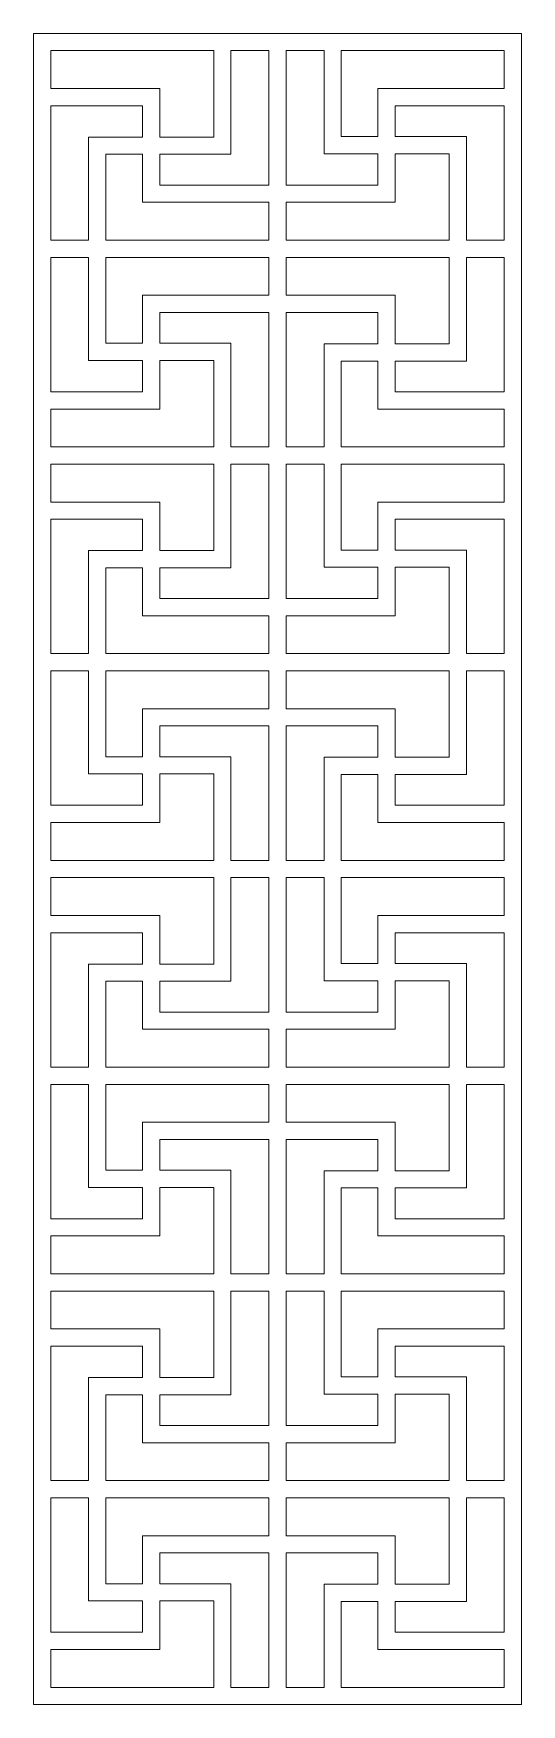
# Model space of a CAD drawing. Header units: centimetres. Extents: x 12.3 to 17.6, y -9 to 9.
import ezdxf

# ---------------------------------------------------------------- set-up
doc = ezdxf.new("R2010")
doc.units = ezdxf.units.CM
doc.header["$MEASUREMENT"] = 0
doc.layers.add('layer 1', color=7, linetype='Continuous')

msp = doc.modelspace()

# ---------------------------------------------------------------- linework, layer by layer
at = {"layer": 'layer 1', "color": 250, "lineweight": 9}
for points, knots in [([(12.32699, -9.00021), (12.32699, -2.99988), (12.32699, 3.00044), (12.32699, 9.00077), (12.32699, 9.00077), (14.07747, 9.00077), (15.82795, 9.00077), (17.57843, 9.00077), (17.57843, 9.00077), (17.57843, 3.00044), (17.57843, -2.99988), (17.57843, -9.00021), (17.57843, -9.00021), (15.82795, -9.00021), (14.07747, -9.00021), (12.32699, -9.00021)], [0, 0, 0, 0, 0.2, 0.2, 0.2, 0.2, 0.4, 0.4, 0.4, 0.4, 0.6, 0.6, 0.6, 0.6, 1, 1, 1, 1]), ([(14.26651, 8.81531), (14.26651, 8.81531), (14.26651, 7.88433), (14.26651, 7.88433), (14.26651, 7.88433), (14.26651, 7.88433), (13.68622, 7.88433), (13.68622, 7.88433), (13.68622, 7.88433), (13.68622, 7.88433), (13.68622, 8.4073), (13.68622, 8.4073), (13.68622, 8.4073), (13.68622, 8.4073), (13.68622, 8.4073), (13.68622, 8.4073), (13.68622, 8.4073), (13.30729, 8.4073), (12.89357, 8.4073), (12.51245, 8.4073), (12.51245, 8.4073), (12.51245, 8.4073), (12.51245, 8.81531), (12.51245, 8.81531), (12.51245, 8.81531), (12.51245, 8.81531), (14.26651, 8.81531), (14.26651, 8.81531)], [0, 0, 0, 0, 0.125, 0.125, 0.125, 0.125, 0.25, 0.25, 0.25, 0.25, 0.375, 0.375, 0.375, 0.375, 0.5, 0.5, 0.5, 0.5, 0.625, 0.625, 0.625, 0.625, 0.75, 0.75, 0.75, 0.75, 1, 1, 1, 1]), ([(14.85998, 7.3673), (14.85998, 7.3673), (14.85998, 8.81531), (14.85998, 8.81531), (14.85998, 8.81531), (14.85998, 8.81531), (14.45197, 8.81531), (14.45197, 8.81531), (14.45197, 8.81531), (14.45197, 8.45319), (14.45197, 8.05869), (14.45197, 7.69887), (14.45197, 7.69887), (14.45197, 7.69887), (13.68622, 7.69887), (13.68622, 7.69887), (13.68622, 7.69887), (13.68622, 7.69887), (13.68622, 7.3673), (13.68622, 7.3673), (13.68622, 7.3673), (13.68622, 7.3673), (14.85998, 7.3673), (14.85998, 7.3673)], [0, 0, 0, 0, 0.14285714, 0.14285714, 0.14285714, 0.14285714, 0.28571429, 0.28571429, 0.28571429, 0.28571429, 0.42857143, 0.42857143, 0.42857143, 0.42857143, 0.57142857, 0.57142857, 0.57142857, 0.57142857, 0.71428571, 0.71428571, 0.71428571, 0.71428571, 1, 1, 1, 1]), ([(15.04544, 7.3673), (15.04544, 7.3673), (15.04544, 8.81531), (15.04544, 8.81531), (15.04544, 8.81531), (15.04544, 8.81531), (15.45345, 8.81531), (15.45345, 8.81531), (15.45345, 8.81531), (15.45345, 8.45516), (15.45345, 8.06265), (15.45345, 7.70481), (15.45345, 7.70481), (15.45345, 7.70481), (16.03375, 7.70481), (16.03375, 7.70481), (16.03375, 7.70481), (16.03375, 7.70481), (16.03375, 7.3673), (16.03375, 7.3673), (16.03375, 7.3673), (16.03375, 7.3673), (15.04544, 7.3673), (15.04544, 7.3673)], [0, 0, 0, 0, 0.14285714, 0.14285714, 0.14285714, 0.14285714, 0.28571429, 0.28571429, 0.28571429, 0.28571429, 0.42857143, 0.42857143, 0.42857143, 0.42857143, 0.57142857, 0.57142857, 0.57142857, 0.57142857, 0.71428571, 0.71428571, 0.71428571, 0.71428571, 1, 1, 1, 1]), ([(15.63891, 8.81531), (15.63891, 8.81531), (15.63891, 7.89027), (15.63891, 7.89027), (15.63891, 7.89027), (15.63891, 7.89027), (16.03375, 7.89027), (16.03375, 7.89027), (16.03375, 7.89027), (16.03375, 7.89027), (16.03375, 8.4059), (16.03375, 8.4059), (16.03375, 8.4059), (16.03375, 8.4059), (16.03375, 8.4073), (16.03375, 8.4073), (16.03375, 8.4073), (16.03375, 8.4073), (17.39297, 8.4073), (17.39297, 8.4073), (17.39297, 8.4073), (17.39297, 8.4073), (17.39297, 8.81531), (17.39297, 8.81531), (17.39297, 8.81531), (17.39297, 8.81531), (15.63891, 8.81531), (15.63891, 8.81531)], [0, 0, 0, 0, 0.125, 0.125, 0.125, 0.125, 0.25, 0.25, 0.25, 0.25, 0.375, 0.375, 0.375, 0.375, 0.5, 0.5, 0.5, 0.5, 0.625, 0.625, 0.625, 0.625, 0.75, 0.75, 0.75, 0.75, 1, 1, 1, 1]), ([(12.51245, 6.77383), (12.64845, 6.77383), (12.78446, 6.77383), (12.92046, 6.77383), (12.92046, 6.77383), (12.92046, 7.13398), (12.92046, 7.52649), (12.92046, 7.88433), (12.92046, 7.88433), (12.92046, 7.88433), (13.50076, 7.88433), (13.50076, 7.88433), (13.50076, 7.88433), (13.50076, 7.88433), (13.50076, 8.22184), (13.50076, 8.22184), (13.50076, 8.22184), (13.50076, 8.22184), (12.51245, 8.22184), (12.51245, 8.22184), (12.51245, 8.22184), (12.51245, 8.22184), (12.51245, 6.77383), (12.51245, 6.77383)], [0, 0, 0, 0, 0.14285714, 0.14285714, 0.14285714, 0.14285714, 0.28571429, 0.28571429, 0.28571429, 0.28571429, 0.42857143, 0.42857143, 0.42857143, 0.42857143, 0.57142857, 0.57142857, 0.57142857, 0.57142857, 0.71428571, 0.71428571, 0.71428571, 0.71428571, 1, 1, 1, 1]), ([(16.98496, 6.77383), (17.12097, 6.77383), (17.25697, 6.77383), (17.39297, 6.77383), (17.39297, 6.77383), (17.39297, 6.77383), (17.39297, 8.22184), (17.39297, 8.22184), (17.39297, 8.22184), (17.39297, 8.22184), (16.21921, 8.22184), (16.21921, 8.22184), (16.21921, 8.22184), (16.21921, 8.22184), (16.21921, 7.89027), (16.21921, 7.89027), (16.21921, 7.89027), (16.21921, 7.89027), (16.98496, 7.89027), (16.98496, 7.89027), (16.98496, 7.89027), (16.98496, 7.53044), (16.98496, 7.13595), (16.98496, 6.77383)], [0, 0, 0, 0, 0.14285714, 0.14285714, 0.14285714, 0.14285714, 0.28571429, 0.28571429, 0.28571429, 0.28571429, 0.42857143, 0.42857143, 0.42857143, 0.42857143, 0.57142857, 0.57142857, 0.57142857, 0.57142857, 0.71428571, 0.71428571, 0.71428571, 0.71428571, 1, 1, 1, 1]), ([(13.10592, 6.77383), (13.69061, 6.77383), (14.2753, 6.77383), (14.85998, 6.77383), (14.85998, 6.77383), (14.85998, 6.77383), (14.85998, 7.18184), (14.85998, 7.18184), (14.85998, 7.18184), (14.85998, 7.18184), (13.50076, 7.18184), (13.50076, 7.18184), (13.50076, 7.18184), (13.50076, 7.18184), (13.50076, 7.18324), (13.50076, 7.18324), (13.50076, 7.18324), (13.50076, 7.18324), (13.50076, 7.69887), (13.50076, 7.69887), (13.50076, 7.69887), (13.50076, 7.69887), (13.10592, 7.69887), (13.10592, 7.69887), (13.10592, 7.69887), (13.10592, 7.69887), (13.10592, 6.77383), (13.10592, 6.77383)], [0, 0, 0, 0, 0.125, 0.125, 0.125, 0.125, 0.25, 0.25, 0.25, 0.25, 0.375, 0.375, 0.375, 0.375, 0.5, 0.5, 0.5, 0.5, 0.625, 0.625, 0.625, 0.625, 0.75, 0.75, 0.75, 0.75, 1, 1, 1, 1]), ([(15.04544, 6.77383), (15.63013, 6.77383), (16.21481, 6.77383), (16.7995, 6.77383), (16.7995, 6.77383), (16.7995, 6.77383), (16.7995, 7.70481), (16.7995, 7.70481), (16.7995, 7.70481), (16.7995, 7.70481), (16.21921, 7.70481), (16.21921, 7.70481), (16.21921, 7.70481), (16.21921, 7.70481), (16.21921, 7.18184), (16.21921, 7.18184), (16.21921, 7.18184), (16.21921, 7.18184), (16.21921, 7.18184), (16.21921, 7.18184), (16.21921, 7.18184), (15.84028, 7.18184), (15.42656, 7.18184), (15.04544, 7.18184), (15.04544, 7.18184), (15.04544, 7.18184), (15.04544, 6.77383), (15.04544, 6.77383)], [0, 0, 0, 0, 0.125, 0.125, 0.125, 0.125, 0.25, 0.25, 0.25, 0.25, 0.375, 0.375, 0.375, 0.375, 0.5, 0.5, 0.5, 0.5, 0.625, 0.625, 0.625, 0.625, 0.75, 0.75, 0.75, 0.75, 1, 1, 1, 1]), ([(12.51245, 6.58837), (12.64845, 6.58837), (12.78446, 6.58837), (12.92046, 6.58837), (12.92046, 6.58837), (12.92046, 6.22822), (12.92046, 5.83571), (12.92046, 5.47787), (12.92046, 5.47787), (12.92046, 5.47787), (13.50076, 5.47787), (13.50076, 5.47787), (13.50076, 5.47787), (13.50076, 5.47787), (13.50076, 5.14036), (13.50076, 5.14036), (13.50076, 5.14036), (13.50076, 5.14036), (12.51245, 5.14036), (12.51245, 5.14036), (12.51245, 5.14036), (12.51245, 5.14036), (12.51245, 6.58837), (12.51245, 6.58837)], [0, 0, 0, 0, 0.14285714, 0.14285714, 0.14285714, 0.14285714, 0.28571429, 0.28571429, 0.28571429, 0.28571429, 0.42857143, 0.42857143, 0.42857143, 0.42857143, 0.57142857, 0.57142857, 0.57142857, 0.57142857, 0.71428571, 0.71428571, 0.71428571, 0.71428571, 1, 1, 1, 1]), ([(13.10592, 6.58837), (13.69061, 6.58837), (14.2753, 6.58837), (14.85998, 6.58837), (14.85998, 6.58837), (14.85998, 6.58837), (14.85998, 6.18036), (14.85998, 6.18036), (14.85998, 6.18036), (14.85998, 6.18036), (13.50076, 6.18036), (13.50076, 6.18036), (13.50076, 6.18036), (13.50076, 6.18036), (13.50076, 6.17896), (13.50076, 6.17896), (13.50076, 6.17896), (13.50076, 6.17896), (13.50076, 5.66333), (13.50076, 5.66333), (13.50076, 5.66333), (13.50076, 5.66333), (13.10592, 5.66333), (13.10592, 5.66333), (13.10592, 5.66333), (13.10592, 5.66333), (13.10592, 6.58837), (13.10592, 6.58837)], [0, 0, 0, 0, 0.125, 0.125, 0.125, 0.125, 0.25, 0.25, 0.25, 0.25, 0.375, 0.375, 0.375, 0.375, 0.5, 0.5, 0.5, 0.5, 0.625, 0.625, 0.625, 0.625, 0.75, 0.75, 0.75, 0.75, 1, 1, 1, 1]), ([(15.04544, 6.58837), (15.63013, 6.58837), (16.21481, 6.58837), (16.7995, 6.58837), (16.7995, 6.58837), (16.7995, 6.58837), (16.7995, 5.65739), (16.7995, 5.65739), (16.7995, 5.65739), (16.7995, 5.65739), (16.21921, 5.65739), (16.21921, 5.65739), (16.21921, 5.65739), (16.21921, 5.65739), (16.21921, 6.18036), (16.21921, 6.18036), (16.21921, 6.18036), (16.21921, 6.18036), (16.21921, 6.18036), (16.21921, 6.18036), (16.21921, 6.18036), (15.84028, 6.18036), (15.42656, 6.18036), (15.04544, 6.18036), (15.04544, 6.18036), (15.04544, 6.18036), (15.04544, 6.58837), (15.04544, 6.58837)], [0, 0, 0, 0, 0.125, 0.125, 0.125, 0.125, 0.25, 0.25, 0.25, 0.25, 0.375, 0.375, 0.375, 0.375, 0.5, 0.5, 0.5, 0.5, 0.625, 0.625, 0.625, 0.625, 0.75, 0.75, 0.75, 0.75, 1, 1, 1, 1]), ([(16.98496, 6.58837), (17.12097, 6.58837), (17.25697, 6.58837), (17.39297, 6.58837), (17.39297, 6.58837), (17.39297, 6.58837), (17.39297, 5.14036), (17.39297, 5.14036), (17.39297, 5.14036), (17.39297, 5.14036), (16.21921, 5.14036), (16.21921, 5.14036), (16.21921, 5.14036), (16.21921, 5.14036), (16.21921, 5.47193), (16.21921, 5.47193), (16.21921, 5.47193), (16.21921, 5.47193), (16.98496, 5.47193), (16.98496, 5.47193), (16.98496, 5.47193), (16.98496, 5.83175), (16.98496, 6.22625), (16.98496, 6.58837)], [0, 0, 0, 0, 0.14285714, 0.14285714, 0.14285714, 0.14285714, 0.28571429, 0.28571429, 0.28571429, 0.28571429, 0.42857143, 0.42857143, 0.42857143, 0.42857143, 0.57142857, 0.57142857, 0.57142857, 0.57142857, 0.71428571, 0.71428571, 0.71428571, 0.71428571, 1, 1, 1, 1]), ([(14.45197, 4.54689), (14.58797, 4.54689), (14.72398, 4.54689), (14.85998, 4.54689), (14.85998, 4.54689), (14.85998, 4.54689), (14.85998, 5.9949), (14.85998, 5.9949), (14.85998, 5.9949), (14.85998, 5.9949), (13.68622, 5.9949), (13.68622, 5.9949), (13.68622, 5.9949), (13.68622, 5.9949), (13.68622, 5.66333), (13.68622, 5.66333), (13.68622, 5.66333), (13.68622, 5.66333), (14.45197, 5.66333), (14.45197, 5.66333), (14.45197, 5.66333), (14.45197, 5.3035), (14.45197, 4.90901), (14.45197, 4.54689)], [0, 0, 0, 0, 0.14285714, 0.14285714, 0.14285714, 0.14285714, 0.28571429, 0.28571429, 0.28571429, 0.28571429, 0.42857143, 0.42857143, 0.42857143, 0.42857143, 0.57142857, 0.57142857, 0.57142857, 0.57142857, 0.71428571, 0.71428571, 0.71428571, 0.71428571, 1, 1, 1, 1]), ([(15.04544, 4.54689), (15.18145, 4.54689), (15.31745, 4.54689), (15.45345, 4.54689), (15.45345, 4.54689), (15.45345, 4.90704), (15.45345, 5.29955), (15.45345, 5.65739), (15.45345, 5.65739), (15.45345, 5.65739), (16.03375, 5.65739), (16.03375, 5.65739), (16.03375, 5.65739), (16.03375, 5.65739), (16.03375, 5.9949), (16.03375, 5.9949), (16.03375, 5.9949), (16.03375, 5.9949), (15.04544, 5.9949), (15.04544, 5.9949), (15.04544, 5.9949), (15.04544, 5.9949), (15.04544, 4.54689), (15.04544, 4.54689)], [0, 0, 0, 0, 0.14285714, 0.14285714, 0.14285714, 0.14285714, 0.28571429, 0.28571429, 0.28571429, 0.28571429, 0.42857143, 0.42857143, 0.42857143, 0.42857143, 0.57142857, 0.57142857, 0.57142857, 0.57142857, 0.71428571, 0.71428571, 0.71428571, 0.71428571, 1, 1, 1, 1]), ([(12.51245, 4.54689), (13.09714, 4.54689), (13.68182, 4.54689), (14.26651, 4.54689), (14.26651, 4.54689), (14.26651, 4.54689), (14.26651, 5.47787), (14.26651, 5.47787), (14.26651, 5.47787), (14.26651, 5.47787), (13.68622, 5.47787), (13.68622, 5.47787), (13.68622, 5.47787), (13.68622, 5.47787), (13.68622, 4.9549), (13.68622, 4.9549), (13.68622, 4.9549), (13.68622, 4.9549), (13.68622, 4.9549), (13.68622, 4.9549), (13.68622, 4.9549), (13.30729, 4.9549), (12.89357, 4.9549), (12.51245, 4.9549), (12.51245, 4.9549), (12.51245, 4.9549), (12.51245, 4.54689), (12.51245, 4.54689)], [0, 0, 0, 0, 0.125, 0.125, 0.125, 0.125, 0.25, 0.25, 0.25, 0.25, 0.375, 0.375, 0.375, 0.375, 0.5, 0.5, 0.5, 0.5, 0.625, 0.625, 0.625, 0.625, 0.75, 0.75, 0.75, 0.75, 1, 1, 1, 1]), ([(15.63891, 4.54689), (16.2236, 4.54689), (16.80829, 4.54689), (17.39297, 4.54689), (17.39297, 4.54689), (17.39297, 4.54689), (17.39297, 4.9549), (17.39297, 4.9549), (17.39297, 4.9549), (17.39297, 4.9549), (16.03375, 4.9549), (16.03375, 4.9549), (16.03375, 4.9549), (16.03375, 4.9549), (16.03375, 4.9563), (16.03375, 4.9563), (16.03375, 4.9563), (16.03375, 4.9563), (16.03375, 5.47193), (16.03375, 5.47193), (16.03375, 5.47193), (16.03375, 5.47193), (15.63891, 5.47193), (15.63891, 5.47193), (15.63891, 5.47193), (15.63891, 5.47193), (15.63891, 4.54689), (15.63891, 4.54689)], [0, 0, 0, 0, 0.125, 0.125, 0.125, 0.125, 0.25, 0.25, 0.25, 0.25, 0.375, 0.375, 0.375, 0.375, 0.5, 0.5, 0.5, 0.5, 0.625, 0.625, 0.625, 0.625, 0.75, 0.75, 0.75, 0.75, 1, 1, 1, 1]), ([(14.26651, 4.36143), (13.68182, 4.36143), (13.09714, 4.36143), (12.51245, 4.36143), (12.51245, 4.36143), (12.51245, 4.36143), (12.51245, 3.95342), (12.51245, 3.95342), (12.51245, 3.95342), (12.89357, 3.95342), (13.30729, 3.95342), (13.68622, 3.95342), (13.68622, 3.95342), (13.68622, 3.95342), (13.68622, 3.95342), (13.68622, 3.95342), (13.68622, 3.95342), (13.68622, 3.95342), (13.68622, 3.43045), (13.68622, 3.43045), (13.68622, 3.43045), (13.68622, 3.43045), (14.26651, 3.43045), (14.26651, 3.43045), (14.26651, 3.43045), (14.26651, 3.43045), (14.26651, 4.36143), (14.26651, 4.36143)], [0, 0, 0, 0, 0.125, 0.125, 0.125, 0.125, 0.25, 0.25, 0.25, 0.25, 0.375, 0.375, 0.375, 0.375, 0.5, 0.5, 0.5, 0.5, 0.625, 0.625, 0.625, 0.625, 0.75, 0.75, 0.75, 0.75, 1, 1, 1, 1]), ([(14.85998, 4.36143), (14.72398, 4.36143), (14.58797, 4.36143), (14.45197, 4.36143), (14.45197, 4.36143), (14.45197, 3.99931), (14.45197, 3.60482), (14.45197, 3.24499), (14.45197, 3.24499), (14.45197, 3.24499), (13.68622, 3.24499), (13.68622, 3.24499), (13.68622, 3.24499), (13.68622, 3.24499), (13.68622, 2.91342), (13.68622, 2.91342), (13.68622, 2.91342), (13.68622, 2.91342), (14.85998, 2.91342), (14.85998, 2.91342), (14.85998, 2.91342), (14.85998, 2.91342), (14.85998, 4.36143), (14.85998, 4.36143)], [0, 0, 0, 0, 0.14285714, 0.14285714, 0.14285714, 0.14285714, 0.28571429, 0.28571429, 0.28571429, 0.28571429, 0.42857143, 0.42857143, 0.42857143, 0.42857143, 0.57142857, 0.57142857, 0.57142857, 0.57142857, 0.71428571, 0.71428571, 0.71428571, 0.71428571, 1, 1, 1, 1]), ([(15.45345, 4.36143), (15.31745, 4.36143), (15.18145, 4.36143), (15.04544, 4.36143), (15.04544, 4.36143), (15.04544, 4.36143), (15.04544, 2.91342), (15.04544, 2.91342), (15.04544, 2.91342), (15.04544, 2.91342), (16.03375, 2.91342), (16.03375, 2.91342), (16.03375, 2.91342), (16.03375, 2.91342), (16.03375, 3.25093), (16.03375, 3.25093), (16.03375, 3.25093), (16.03375, 3.25093), (15.45345, 3.25093), (15.45345, 3.25093), (15.45345, 3.25093), (15.45345, 3.60877), (15.45345, 4.00128), (15.45345, 4.36143)], [0, 0, 0, 0, 0.14285714, 0.14285714, 0.14285714, 0.14285714, 0.28571429, 0.28571429, 0.28571429, 0.28571429, 0.42857143, 0.42857143, 0.42857143, 0.42857143, 0.57142857, 0.57142857, 0.57142857, 0.57142857, 0.71428571, 0.71428571, 0.71428571, 0.71428571, 1, 1, 1, 1]), ([(17.39297, 4.36143), (16.80829, 4.36143), (16.2236, 4.36143), (15.63891, 4.36143), (15.63891, 4.36143), (15.63891, 4.36143), (15.63891, 3.43639), (15.63891, 3.43639), (15.63891, 3.43639), (15.63891, 3.43639), (16.03375, 3.43639), (16.03375, 3.43639), (16.03375, 3.43639), (16.03375, 3.43639), (16.03375, 3.95202), (16.03375, 3.95202), (16.03375, 3.95202), (16.03375, 3.95202), (16.03375, 3.95342), (16.03375, 3.95342), (16.03375, 3.95342), (16.03375, 3.95342), (17.39297, 3.95342), (17.39297, 3.95342), (17.39297, 3.95342), (17.39297, 3.95342), (17.39297, 4.36143), (17.39297, 4.36143)], [0, 0, 0, 0, 0.125, 0.125, 0.125, 0.125, 0.25, 0.25, 0.25, 0.25, 0.375, 0.375, 0.375, 0.375, 0.5, 0.5, 0.5, 0.5, 0.625, 0.625, 0.625, 0.625, 0.75, 0.75, 0.75, 0.75, 1, 1, 1, 1]), ([(12.51245, 2.31995), (12.64845, 2.31995), (12.78446, 2.31995), (12.92046, 2.31995), (12.92046, 2.31995), (12.92046, 2.6801), (12.92046, 3.07261), (12.92046, 3.43045), (12.92046, 3.43045), (12.92046, 3.43045), (13.50076, 3.43045), (13.50076, 3.43045), (13.50076, 3.43045), (13.50076, 3.43045), (13.50076, 3.76796), (13.50076, 3.76796), (13.50076, 3.76796), (13.50076, 3.76796), (12.51245, 3.76796), (12.51245, 3.76796), (12.51245, 3.76796), (12.51245, 3.76796), (12.51245, 2.31995), (12.51245, 2.31995)], [0, 0, 0, 0, 0.14285714, 0.14285714, 0.14285714, 0.14285714, 0.28571429, 0.28571429, 0.28571429, 0.28571429, 0.42857143, 0.42857143, 0.42857143, 0.42857143, 0.57142857, 0.57142857, 0.57142857, 0.57142857, 0.71428571, 0.71428571, 0.71428571, 0.71428571, 1, 1, 1, 1]), ([(16.98496, 2.31995), (17.12097, 2.31995), (17.25697, 2.31995), (17.39297, 2.31995), (17.39297, 2.31995), (17.39297, 2.31995), (17.39297, 3.76796), (17.39297, 3.76796), (17.39297, 3.76796), (17.39297, 3.76796), (16.21921, 3.76796), (16.21921, 3.76796), (16.21921, 3.76796), (16.21921, 3.76796), (16.21921, 3.43639), (16.21921, 3.43639), (16.21921, 3.43639), (16.21921, 3.43639), (16.98496, 3.43639), (16.98496, 3.43639), (16.98496, 3.43639), (16.98496, 3.07656), (16.98496, 2.68207), (16.98496, 2.31995)], [0, 0, 0, 0, 0.14285714, 0.14285714, 0.14285714, 0.14285714, 0.28571429, 0.28571429, 0.28571429, 0.28571429, 0.42857143, 0.42857143, 0.42857143, 0.42857143, 0.57142857, 0.57142857, 0.57142857, 0.57142857, 0.71428571, 0.71428571, 0.71428571, 0.71428571, 1, 1, 1, 1]), ([(13.10592, 2.31995), (13.69061, 2.31995), (14.2753, 2.31995), (14.85998, 2.31995), (14.85998, 2.31995), (14.85998, 2.31995), (14.85998, 2.72796), (14.85998, 2.72796), (14.85998, 2.72796), (14.85998, 2.72796), (13.50076, 2.72796), (13.50076, 2.72796), (13.50076, 2.72796), (13.50076, 2.72796), (13.50076, 2.72936), (13.50076, 2.72936), (13.50076, 2.72936), (13.50076, 2.72936), (13.50076, 3.24499), (13.50076, 3.24499), (13.50076, 3.24499), (13.50076, 3.24499), (13.10592, 3.24499), (13.10592, 3.24499), (13.10592, 3.24499), (13.10592, 3.24499), (13.10592, 2.31995), (13.10592, 2.31995)], [0, 0, 0, 0, 0.125, 0.125, 0.125, 0.125, 0.25, 0.25, 0.25, 0.25, 0.375, 0.375, 0.375, 0.375, 0.5, 0.5, 0.5, 0.5, 0.625, 0.625, 0.625, 0.625, 0.75, 0.75, 0.75, 0.75, 1, 1, 1, 1]), ([(15.04544, 2.31995), (15.63013, 2.31995), (16.21481, 2.31995), (16.7995, 2.31995), (16.7995, 2.31995), (16.7995, 2.31995), (16.7995, 3.25093), (16.7995, 3.25093), (16.7995, 3.25093), (16.7995, 3.25093), (16.21921, 3.25093), (16.21921, 3.25093), (16.21921, 3.25093), (16.21921, 3.25093), (16.21921, 2.72796), (16.21921, 2.72796), (16.21921, 2.72796), (16.21921, 2.72796), (16.21921, 2.72796), (16.21921, 2.72796), (16.21921, 2.72796), (15.84028, 2.72796), (15.42656, 2.72796), (15.04544, 2.72796), (15.04544, 2.72796), (15.04544, 2.72796), (15.04544, 2.31995), (15.04544, 2.31995)], [0, 0, 0, 0, 0.125, 0.125, 0.125, 0.125, 0.25, 0.25, 0.25, 0.25, 0.375, 0.375, 0.375, 0.375, 0.5, 0.5, 0.5, 0.5, 0.625, 0.625, 0.625, 0.625, 0.75, 0.75, 0.75, 0.75, 1, 1, 1, 1]), ([(12.51245, 2.13449), (12.64845, 2.13449), (12.78446, 2.13449), (12.92046, 2.13449), (12.92046, 2.13449), (12.92046, 1.77434), (12.92046, 1.38183), (12.92046, 1.02399), (12.92046, 1.02399), (12.92046, 1.02399), (13.50076, 1.02399), (13.50076, 1.02399), (13.50076, 1.02399), (13.50076, 1.02399), (13.50076, 0.68648), (13.50076, 0.68648), (13.50076, 0.68648), (13.50076, 0.68648), (12.51245, 0.68648), (12.51245, 0.68648), (12.51245, 0.68648), (12.51245, 0.68648), (12.51245, 2.13449), (12.51245, 2.13449)], [0, 0, 0, 0, 0.14285714, 0.14285714, 0.14285714, 0.14285714, 0.28571429, 0.28571429, 0.28571429, 0.28571429, 0.42857143, 0.42857143, 0.42857143, 0.42857143, 0.57142857, 0.57142857, 0.57142857, 0.57142857, 0.71428571, 0.71428571, 0.71428571, 0.71428571, 1, 1, 1, 1]), ([(13.10592, 2.13449), (13.69061, 2.13449), (14.2753, 2.13449), (14.85998, 2.13449), (14.85998, 2.13449), (14.85998, 2.13449), (14.85998, 1.72648), (14.85998, 1.72648), (14.85998, 1.72648), (14.85998, 1.72648), (13.50076, 1.72648), (13.50076, 1.72648), (13.50076, 1.72648), (13.50076, 1.72648), (13.50076, 1.72508), (13.50076, 1.72508), (13.50076, 1.72508), (13.50076, 1.72508), (13.50076, 1.20945), (13.50076, 1.20945), (13.50076, 1.20945), (13.50076, 1.20945), (13.10592, 1.20945), (13.10592, 1.20945), (13.10592, 1.20945), (13.10592, 1.20945), (13.10592, 2.13449), (13.10592, 2.13449)], [0, 0, 0, 0, 0.125, 0.125, 0.125, 0.125, 0.25, 0.25, 0.25, 0.25, 0.375, 0.375, 0.375, 0.375, 0.5, 0.5, 0.5, 0.5, 0.625, 0.625, 0.625, 0.625, 0.75, 0.75, 0.75, 0.75, 1, 1, 1, 1]), ([(15.04544, 2.13449), (15.63013, 2.13449), (16.21481, 2.13449), (16.7995, 2.13449), (16.7995, 2.13449), (16.7995, 2.13449), (16.7995, 1.20351), (16.7995, 1.20351), (16.7995, 1.20351), (16.7995, 1.20351), (16.21921, 1.20351), (16.21921, 1.20351), (16.21921, 1.20351), (16.21921, 1.20351), (16.21921, 1.72648), (16.21921, 1.72648), (16.21921, 1.72648), (16.21921, 1.72648), (16.21921, 1.72648), (16.21921, 1.72648), (16.21921, 1.72648), (15.84028, 1.72648), (15.42656, 1.72648), (15.04544, 1.72648), (15.04544, 1.72648), (15.04544, 1.72648), (15.04544, 2.13449), (15.04544, 2.13449)], [0, 0, 0, 0, 0.125, 0.125, 0.125, 0.125, 0.25, 0.25, 0.25, 0.25, 0.375, 0.375, 0.375, 0.375, 0.5, 0.5, 0.5, 0.5, 0.625, 0.625, 0.625, 0.625, 0.75, 0.75, 0.75, 0.75, 1, 1, 1, 1]), ([(16.98496, 2.13449), (17.12097, 2.13449), (17.25697, 2.13449), (17.39297, 2.13449), (17.39297, 2.13449), (17.39297, 2.13449), (17.39297, 0.68648), (17.39297, 0.68648), (17.39297, 0.68648), (17.39297, 0.68648), (16.21921, 0.68648), (16.21921, 0.68648), (16.21921, 0.68648), (16.21921, 0.68648), (16.21921, 1.01805), (16.21921, 1.01805), (16.21921, 1.01805), (16.21921, 1.01805), (16.98496, 1.01805), (16.98496, 1.01805), (16.98496, 1.01805), (16.98496, 1.37788), (16.98496, 1.77237), (16.98496, 2.13449)], [0, 0, 0, 0, 0.14285714, 0.14285714, 0.14285714, 0.14285714, 0.28571429, 0.28571429, 0.28571429, 0.28571429, 0.42857143, 0.42857143, 0.42857143, 0.42857143, 0.57142857, 0.57142857, 0.57142857, 0.57142857, 0.71428571, 0.71428571, 0.71428571, 0.71428571, 1, 1, 1, 1]), ([(14.45197, 0.09301), (14.58797, 0.09301), (14.72398, 0.09301), (14.85998, 0.09301), (14.85998, 0.09301), (14.85998, 0.09301), (14.85998, 1.54102), (14.85998, 1.54102), (14.85998, 1.54102), (14.85998, 1.54102), (13.68622, 1.54102), (13.68622, 1.54102), (13.68622, 1.54102), (13.68622, 1.54102), (13.68622, 1.20945), (13.68622, 1.20945), (13.68622, 1.20945), (13.68622, 1.20945), (14.45197, 1.20945), (14.45197, 1.20945), (14.45197, 1.20945), (14.45197, 0.84962), (14.45197, 0.45513), (14.45197, 0.09301)], [0, 0, 0, 0, 0.14285714, 0.14285714, 0.14285714, 0.14285714, 0.28571429, 0.28571429, 0.28571429, 0.28571429, 0.42857143, 0.42857143, 0.42857143, 0.42857143, 0.57142857, 0.57142857, 0.57142857, 0.57142857, 0.71428571, 0.71428571, 0.71428571, 0.71428571, 1, 1, 1, 1]), ([(15.04544, 0.09301), (15.18145, 0.09301), (15.31745, 0.09301), (15.45345, 0.09301), (15.45345, 0.09301), (15.45345, 0.45316), (15.45345, 0.84567), (15.45345, 1.20351), (15.45345, 1.20351), (15.45345, 1.20351), (16.03375, 1.20351), (16.03375, 1.20351), (16.03375, 1.20351), (16.03375, 1.20351), (16.03375, 1.54102), (16.03375, 1.54102), (16.03375, 1.54102), (16.03375, 1.54102), (15.04544, 1.54102), (15.04544, 1.54102), (15.04544, 1.54102), (15.04544, 1.54102), (15.04544, 0.09301), (15.04544, 0.09301)], [0, 0, 0, 0, 0.14285714, 0.14285714, 0.14285714, 0.14285714, 0.28571429, 0.28571429, 0.28571429, 0.28571429, 0.42857143, 0.42857143, 0.42857143, 0.42857143, 0.57142857, 0.57142857, 0.57142857, 0.57142857, 0.71428571, 0.71428571, 0.71428571, 0.71428571, 1, 1, 1, 1]), ([(12.51245, 0.09301), (13.09714, 0.09301), (13.68182, 0.09301), (14.26651, 0.09301), (14.26651, 0.09301), (14.26651, 0.09301), (14.26651, 1.02399), (14.26651, 1.02399), (14.26651, 1.02399), (14.26651, 1.02399), (13.68622, 1.02399), (13.68622, 1.02399), (13.68622, 1.02399), (13.68622, 1.02399), (13.68622, 0.50102), (13.68622, 0.50102), (13.68622, 0.50102), (13.68622, 0.50102), (13.68622, 0.50102), (13.68622, 0.50102), (13.68622, 0.50102), (13.30729, 0.50102), (12.89357, 0.50102), (12.51245, 0.50102), (12.51245, 0.50102), (12.51245, 0.50102), (12.51245, 0.09301), (12.51245, 0.09301)], [0, 0, 0, 0, 0.125, 0.125, 0.125, 0.125, 0.25, 0.25, 0.25, 0.25, 0.375, 0.375, 0.375, 0.375, 0.5, 0.5, 0.5, 0.5, 0.625, 0.625, 0.625, 0.625, 0.75, 0.75, 0.75, 0.75, 1, 1, 1, 1]), ([(15.63891, 0.09301), (16.2236, 0.09301), (16.80829, 0.09301), (17.39297, 0.09301), (17.39297, 0.09301), (17.39297, 0.09301), (17.39297, 0.50102), (17.39297, 0.50102), (17.39297, 0.50102), (17.39297, 0.50102), (16.03375, 0.50102), (16.03375, 0.50102), (16.03375, 0.50102), (16.03375, 0.50102), (16.03375, 0.50242), (16.03375, 0.50242), (16.03375, 0.50242), (16.03375, 0.50242), (16.03375, 1.01805), (16.03375, 1.01805), (16.03375, 1.01805), (16.03375, 1.01805), (15.63891, 1.01805), (15.63891, 1.01805), (15.63891, 1.01805), (15.63891, 1.01805), (15.63891, 0.09301), (15.63891, 0.09301)], [0, 0, 0, 0, 0.125, 0.125, 0.125, 0.125, 0.25, 0.25, 0.25, 0.25, 0.375, 0.375, 0.375, 0.375, 0.5, 0.5, 0.5, 0.5, 0.625, 0.625, 0.625, 0.625, 0.75, 0.75, 0.75, 0.75, 1, 1, 1, 1]), ([(14.26651, -0.09245), (14.26651, -0.09245), (14.26651, -1.02343), (14.26651, -1.02343), (14.26651, -1.02343), (14.26651, -1.02343), (13.68622, -1.02343), (13.68622, -1.02343), (13.68622, -1.02343), (13.68622, -1.02343), (13.68622, -0.50046), (13.68622, -0.50046), (13.68622, -0.50046), (13.68622, -0.50046), (13.68622, -0.50046), (13.68622, -0.50046), (13.68622, -0.50046), (13.30729, -0.50046), (12.89357, -0.50046), (12.51245, -0.50046), (12.51245, -0.50046), (12.51245, -0.50046), (12.51245, -0.09245), (12.51245, -0.09245), (12.51245, -0.09245), (12.51245, -0.09245), (14.26651, -0.09245), (14.26651, -0.09245)], [0, 0, 0, 0, 0.125, 0.125, 0.125, 0.125, 0.25, 0.25, 0.25, 0.25, 0.375, 0.375, 0.375, 0.375, 0.5, 0.5, 0.5, 0.5, 0.625, 0.625, 0.625, 0.625, 0.75, 0.75, 0.75, 0.75, 1, 1, 1, 1]), ([(14.85998, -1.54046), (14.85998, -1.54046), (14.85998, -0.09245), (14.85998, -0.09245), (14.85998, -0.09245), (14.85998, -0.09245), (14.45197, -0.09245), (14.45197, -0.09245), (14.45197, -0.09245), (14.45197, -0.45457), (14.45197, -0.84906), (14.45197, -1.20889), (14.45197, -1.20889), (14.45197, -1.20889), (13.68622, -1.20889), (13.68622, -1.20889), (13.68622, -1.20889), (13.68622, -1.20889), (13.68622, -1.54046), (13.68622, -1.54046), (13.68622, -1.54046), (13.68622, -1.54046), (14.85998, -1.54046), (14.85998, -1.54046)], [0, 0, 0, 0, 0.14285714, 0.14285714, 0.14285714, 0.14285714, 0.28571429, 0.28571429, 0.28571429, 0.28571429, 0.42857143, 0.42857143, 0.42857143, 0.42857143, 0.57142857, 0.57142857, 0.57142857, 0.57142857, 0.71428571, 0.71428571, 0.71428571, 0.71428571, 1, 1, 1, 1]), ([(15.45345, -0.09245), (15.31745, -0.09245), (15.18145, -0.09245), (15.04544, -0.09245), (15.04544, -0.09245), (15.04544, -0.09245), (15.04544, -1.54046), (15.04544, -1.54046), (15.04544, -1.54046), (15.04544, -1.54046), (16.03375, -1.54046), (16.03375, -1.54046), (16.03375, -1.54046), (16.03375, -1.54046), (16.03375, -1.20295), (16.03375, -1.20295), (16.03375, -1.20295), (16.03375, -1.20295), (15.45345, -1.20295), (15.45345, -1.20295), (15.45345, -1.20295), (15.45345, -0.84511), (15.45345, -0.4526), (15.45345, -0.09245)], [0, 0, 0, 0, 0.14285714, 0.14285714, 0.14285714, 0.14285714, 0.28571429, 0.28571429, 0.28571429, 0.28571429, 0.42857143, 0.42857143, 0.42857143, 0.42857143, 0.57142857, 0.57142857, 0.57142857, 0.57142857, 0.71428571, 0.71428571, 0.71428571, 0.71428571, 1, 1, 1, 1]), ([(17.39297, -0.09245), (16.80829, -0.09245), (16.2236, -0.09245), (15.63891, -0.09245), (15.63891, -0.09245), (15.63891, -0.09245), (15.63891, -1.01749), (15.63891, -1.01749), (15.63891, -1.01749), (15.63891, -1.01749), (16.03375, -1.01749), (16.03375, -1.01749), (16.03375, -1.01749), (16.03375, -1.01749), (16.03375, -0.50186), (16.03375, -0.50186), (16.03375, -0.50186), (16.03375, -0.50186), (16.03375, -0.50046), (16.03375, -0.50046), (16.03375, -0.50046), (16.03375, -0.50046), (17.39297, -0.50046), (17.39297, -0.50046), (17.39297, -0.50046), (17.39297, -0.50046), (17.39297, -0.09245), (17.39297, -0.09245)], [0, 0, 0, 0, 0.125, 0.125, 0.125, 0.125, 0.25, 0.25, 0.25, 0.25, 0.375, 0.375, 0.375, 0.375, 0.5, 0.5, 0.5, 0.5, 0.625, 0.625, 0.625, 0.625, 0.75, 0.75, 0.75, 0.75, 1, 1, 1, 1]), ([(12.51245, -2.13393), (12.64845, -2.13393), (12.78446, -2.13393), (12.92046, -2.13393), (12.92046, -2.13393), (12.92046, -1.77378), (12.92046, -1.38127), (12.92046, -1.02343), (12.92046, -1.02343), (12.92046, -1.02343), (13.50076, -1.02343), (13.50076, -1.02343), (13.50076, -1.02343), (13.50076, -1.02343), (13.50076, -0.68592), (13.50076, -0.68592), (13.50076, -0.68592), (13.50076, -0.68592), (12.51245, -0.68592), (12.51245, -0.68592), (12.51245, -0.68592), (12.51245, -0.68592), (12.51245, -2.13393), (12.51245, -2.13393)], [0, 0, 0, 0, 0.14285714, 0.14285714, 0.14285714, 0.14285714, 0.28571429, 0.28571429, 0.28571429, 0.28571429, 0.42857143, 0.42857143, 0.42857143, 0.42857143, 0.57142857, 0.57142857, 0.57142857, 0.57142857, 0.71428571, 0.71428571, 0.71428571, 0.71428571, 1, 1, 1, 1]), ([(16.98496, -2.13393), (17.12097, -2.13393), (17.25697, -2.13393), (17.39297, -2.13393), (17.39297, -2.13393), (17.39297, -2.13393), (17.39297, -0.68592), (17.39297, -0.68592), (17.39297, -0.68592), (17.39297, -0.68592), (16.21921, -0.68592), (16.21921, -0.68592), (16.21921, -0.68592), (16.21921, -0.68592), (16.21921, -1.01749), (16.21921, -1.01749), (16.21921, -1.01749), (16.21921, -1.01749), (16.98496, -1.01749), (16.98496, -1.01749), (16.98496, -1.01749), (16.98496, -1.37732), (16.98496, -1.77181), (16.98496, -2.13393)], [0, 0, 0, 0, 0.14285714, 0.14285714, 0.14285714, 0.14285714, 0.28571429, 0.28571429, 0.28571429, 0.28571429, 0.42857143, 0.42857143, 0.42857143, 0.42857143, 0.57142857, 0.57142857, 0.57142857, 0.57142857, 0.71428571, 0.71428571, 0.71428571, 0.71428571, 1, 1, 1, 1]), ([(13.10592, -2.13393), (13.69061, -2.13393), (14.2753, -2.13393), (14.85998, -2.13393), (14.85998, -2.13393), (14.85998, -2.13393), (14.85998, -1.72592), (14.85998, -1.72592), (14.85998, -1.72592), (14.85998, -1.72592), (13.50076, -1.72592), (13.50076, -1.72592), (13.50076, -1.72592), (13.50076, -1.72592), (13.50076, -1.72452), (13.50076, -1.72452), (13.50076, -1.72452), (13.50076, -1.72452), (13.50076, -1.20889), (13.50076, -1.20889), (13.50076, -1.20889), (13.50076, -1.20889), (13.10592, -1.20889), (13.10592, -1.20889), (13.10592, -1.20889), (13.10592, -1.20889), (13.10592, -2.13393), (13.10592, -2.13393)], [0, 0, 0, 0, 0.125, 0.125, 0.125, 0.125, 0.25, 0.25, 0.25, 0.25, 0.375, 0.375, 0.375, 0.375, 0.5, 0.5, 0.5, 0.5, 0.625, 0.625, 0.625, 0.625, 0.75, 0.75, 0.75, 0.75, 1, 1, 1, 1]), ([(15.04544, -2.13393), (15.63013, -2.13393), (16.21481, -2.13393), (16.7995, -2.13393), (16.7995, -2.13393), (16.7995, -2.13393), (16.7995, -1.20295), (16.7995, -1.20295), (16.7995, -1.20295), (16.7995, -1.20295), (16.21921, -1.20295), (16.21921, -1.20295), (16.21921, -1.20295), (16.21921, -1.20295), (16.21921, -1.72592), (16.21921, -1.72592), (16.21921, -1.72592), (16.21921, -1.72592), (16.21921, -1.72592), (16.21921, -1.72592), (16.21921, -1.72592), (15.84028, -1.72592), (15.42656, -1.72592), (15.04544, -1.72592), (15.04544, -1.72592), (15.04544, -1.72592), (15.04544, -2.13393), (15.04544, -2.13393)], [0, 0, 0, 0, 0.125, 0.125, 0.125, 0.125, 0.25, 0.25, 0.25, 0.25, 0.375, 0.375, 0.375, 0.375, 0.5, 0.5, 0.5, 0.5, 0.625, 0.625, 0.625, 0.625, 0.75, 0.75, 0.75, 0.75, 1, 1, 1, 1]), ([(12.51245, -2.31939), (12.64845, -2.31939), (12.78446, -2.31939), (12.92046, -2.31939), (12.92046, -2.31939), (12.92046, -2.67954), (12.92046, -3.07205), (12.92046, -3.42989), (12.92046, -3.42989), (12.92046, -3.42989), (13.50076, -3.42989), (13.50076, -3.42989), (13.50076, -3.42989), (13.50076, -3.42989), (13.50076, -3.7674), (13.50076, -3.7674), (13.50076, -3.7674), (13.50076, -3.7674), (12.51245, -3.7674), (12.51245, -3.7674), (12.51245, -3.7674), (12.51245, -3.7674), (12.51245, -2.31939), (12.51245, -2.31939)], [0, 0, 0, 0, 0.14285714, 0.14285714, 0.14285714, 0.14285714, 0.28571429, 0.28571429, 0.28571429, 0.28571429, 0.42857143, 0.42857143, 0.42857143, 0.42857143, 0.57142857, 0.57142857, 0.57142857, 0.57142857, 0.71428571, 0.71428571, 0.71428571, 0.71428571, 1, 1, 1, 1]), ([(13.10592, -2.31939), (13.69061, -2.31939), (14.2753, -2.31939), (14.85998, -2.31939), (14.85998, -2.31939), (14.85998, -2.31939), (14.85998, -2.7274), (14.85998, -2.7274), (14.85998, -2.7274), (14.85998, -2.7274), (13.50076, -2.7274), (13.50076, -2.7274), (13.50076, -2.7274), (13.50076, -2.7274), (13.50076, -2.7288), (13.50076, -2.7288), (13.50076, -2.7288), (13.50076, -2.7288), (13.50076, -3.24443), (13.50076, -3.24443), (13.50076, -3.24443), (13.50076, -3.24443), (13.10592, -3.24443), (13.10592, -3.24443), (13.10592, -3.24443), (13.10592, -3.24443), (13.10592, -2.31939), (13.10592, -2.31939)], [0, 0, 0, 0, 0.125, 0.125, 0.125, 0.125, 0.25, 0.25, 0.25, 0.25, 0.375, 0.375, 0.375, 0.375, 0.5, 0.5, 0.5, 0.5, 0.625, 0.625, 0.625, 0.625, 0.75, 0.75, 0.75, 0.75, 1, 1, 1, 1]), ([(15.04544, -2.31939), (15.63013, -2.31939), (16.21481, -2.31939), (16.7995, -2.31939), (16.7995, -2.31939), (16.7995, -2.31939), (16.7995, -3.25037), (16.7995, -3.25037), (16.7995, -3.25037), (16.7995, -3.25037), (16.21921, -3.25037), (16.21921, -3.25037), (16.21921, -3.25037), (16.21921, -3.25037), (16.21921, -2.7274), (16.21921, -2.7274), (16.21921, -2.7274), (16.21921, -2.7274), (16.21921, -2.7274), (16.21921, -2.7274), (16.21921, -2.7274), (15.84028, -2.7274), (15.42656, -2.7274), (15.04544, -2.7274), (15.04544, -2.7274), (15.04544, -2.7274), (15.04544, -2.31939), (15.04544, -2.31939)], [0, 0, 0, 0, 0.125, 0.125, 0.125, 0.125, 0.25, 0.25, 0.25, 0.25, 0.375, 0.375, 0.375, 0.375, 0.5, 0.5, 0.5, 0.5, 0.625, 0.625, 0.625, 0.625, 0.75, 0.75, 0.75, 0.75, 1, 1, 1, 1]), ([(16.98496, -2.31939), (17.12097, -2.31939), (17.25697, -2.31939), (17.39297, -2.31939), (17.39297, -2.31939), (17.39297, -2.31939), (17.39297, -3.7674), (17.39297, -3.7674), (17.39297, -3.7674), (17.39297, -3.7674), (16.21921, -3.7674), (16.21921, -3.7674), (16.21921, -3.7674), (16.21921, -3.7674), (16.21921, -3.43583), (16.21921, -3.43583), (16.21921, -3.43583), (16.21921, -3.43583), (16.98496, -3.43583), (16.98496, -3.43583), (16.98496, -3.43583), (16.98496, -3.076), (16.98496, -2.68151), (16.98496, -2.31939)], [0, 0, 0, 0, 0.14285714, 0.14285714, 0.14285714, 0.14285714, 0.28571429, 0.28571429, 0.28571429, 0.28571429, 0.42857143, 0.42857143, 0.42857143, 0.42857143, 0.57142857, 0.57142857, 0.57142857, 0.57142857, 0.71428571, 0.71428571, 0.71428571, 0.71428571, 1, 1, 1, 1]), ([(14.45197, -4.36087), (14.58797, -4.36087), (14.72398, -4.36087), (14.85998, -4.36087), (14.85998, -4.36087), (14.85998, -4.36087), (14.85998, -2.91286), (14.85998, -2.91286), (14.85998, -2.91286), (14.85998, -2.91286), (13.68622, -2.91286), (13.68622, -2.91286), (13.68622, -2.91286), (13.68622, -2.91286), (13.68622, -3.24443), (13.68622, -3.24443), (13.68622, -3.24443), (13.68622, -3.24443), (14.45197, -3.24443), (14.45197, -3.24443), (14.45197, -3.24443), (14.45197, -3.60426), (14.45197, -3.99875), (14.45197, -4.36087)], [0, 0, 0, 0, 0.14285714, 0.14285714, 0.14285714, 0.14285714, 0.28571429, 0.28571429, 0.28571429, 0.28571429, 0.42857143, 0.42857143, 0.42857143, 0.42857143, 0.57142857, 0.57142857, 0.57142857, 0.57142857, 0.71428571, 0.71428571, 0.71428571, 0.71428571, 1, 1, 1, 1]), ([(15.04544, -4.36087), (15.18145, -4.36087), (15.31745, -4.36087), (15.45345, -4.36087), (15.45345, -4.36087), (15.45345, -4.00072), (15.45345, -3.60821), (15.45345, -3.25037), (15.45345, -3.25037), (15.45345, -3.25037), (16.03375, -3.25037), (16.03375, -3.25037), (16.03375, -3.25037), (16.03375, -3.25037), (16.03375, -2.91286), (16.03375, -2.91286), (16.03375, -2.91286), (16.03375, -2.91286), (15.04544, -2.91286), (15.04544, -2.91286), (15.04544, -2.91286), (15.04544, -2.91286), (15.04544, -4.36087), (15.04544, -4.36087)], [0, 0, 0, 0, 0.14285714, 0.14285714, 0.14285714, 0.14285714, 0.28571429, 0.28571429, 0.28571429, 0.28571429, 0.42857143, 0.42857143, 0.42857143, 0.42857143, 0.57142857, 0.57142857, 0.57142857, 0.57142857, 0.71428571, 0.71428571, 0.71428571, 0.71428571, 1, 1, 1, 1]), ([(12.51245, -4.36087), (13.09714, -4.36087), (13.68182, -4.36087), (14.26651, -4.36087), (14.26651, -4.36087), (14.26651, -4.36087), (14.26651, -3.42989), (14.26651, -3.42989), (14.26651, -3.42989), (14.26651, -3.42989), (13.68622, -3.42989), (13.68622, -3.42989), (13.68622, -3.42989), (13.68622, -3.42989), (13.68622, -3.95286), (13.68622, -3.95286), (13.68622, -3.95286), (13.68622, -3.95286), (13.68622, -3.95286), (13.68622, -3.95286), (13.68622, -3.95286), (13.30729, -3.95286), (12.89357, -3.95286), (12.51245, -3.95286), (12.51245, -3.95286), (12.51245, -3.95286), (12.51245, -4.36087), (12.51245, -4.36087)], [0, 0, 0, 0, 0.125, 0.125, 0.125, 0.125, 0.25, 0.25, 0.25, 0.25, 0.375, 0.375, 0.375, 0.375, 0.5, 0.5, 0.5, 0.5, 0.625, 0.625, 0.625, 0.625, 0.75, 0.75, 0.75, 0.75, 1, 1, 1, 1]), ([(15.63891, -4.36087), (16.2236, -4.36087), (16.80829, -4.36087), (17.39297, -4.36087), (17.39297, -4.36087), (17.39297, -4.36087), (17.39297, -3.95286), (17.39297, -3.95286), (17.39297, -3.95286), (17.39297, -3.95286), (16.03375, -3.95286), (16.03375, -3.95286), (16.03375, -3.95286), (16.03375, -3.95286), (16.03375, -3.95146), (16.03375, -3.95146), (16.03375, -3.95146), (16.03375, -3.95146), (16.03375, -3.43583), (16.03375, -3.43583), (16.03375, -3.43583), (16.03375, -3.43583), (15.63891, -3.43583), (15.63891, -3.43583), (15.63891, -3.43583), (15.63891, -3.43583), (15.63891, -4.36087), (15.63891, -4.36087)], [0, 0, 0, 0, 0.125, 0.125, 0.125, 0.125, 0.25, 0.25, 0.25, 0.25, 0.375, 0.375, 0.375, 0.375, 0.5, 0.5, 0.5, 0.5, 0.625, 0.625, 0.625, 0.625, 0.75, 0.75, 0.75, 0.75, 1, 1, 1, 1]), ([(14.26651, -4.54633), (13.68182, -4.54633), (13.09714, -4.54633), (12.51245, -4.54633), (12.51245, -4.54633), (12.51245, -4.54633), (12.51245, -4.95434), (12.51245, -4.95434), (12.51245, -4.95434), (12.89357, -4.95434), (13.30729, -4.95434), (13.68622, -4.95434), (13.68622, -4.95434), (13.68622, -4.95434), (13.68622, -4.95434), (13.68622, -4.95434), (13.68622, -4.95434), (13.68622, -4.95434), (13.68622, -5.47731), (13.68622, -5.47731), (13.68622, -5.47731), (13.68622, -5.47731), (14.26651, -5.47731), (14.26651, -5.47731), (14.26651, -5.47731), (14.26651, -5.47731), (14.26651, -4.54633), (14.26651, -4.54633)], [0, 0, 0, 0, 0.125, 0.125, 0.125, 0.125, 0.25, 0.25, 0.25, 0.25, 0.375, 0.375, 0.375, 0.375, 0.5, 0.5, 0.5, 0.5, 0.625, 0.625, 0.625, 0.625, 0.75, 0.75, 0.75, 0.75, 1, 1, 1, 1]), ([(14.85998, -4.54633), (14.72398, -4.54633), (14.58797, -4.54633), (14.45197, -4.54633), (14.45197, -4.54633), (14.45197, -4.90845), (14.45197, -5.30294), (14.45197, -5.66277), (14.45197, -5.66277), (14.45197, -5.66277), (13.68622, -5.66277), (13.68622, -5.66277), (13.68622, -5.66277), (13.68622, -5.66277), (13.68622, -5.99434), (13.68622, -5.99434), (13.68622, -5.99434), (13.68622, -5.99434), (14.85998, -5.99434), (14.85998, -5.99434), (14.85998, -5.99434), (14.85998, -5.99434), (14.85998, -4.54633), (14.85998, -4.54633)], [0, 0, 0, 0, 0.14285714, 0.14285714, 0.14285714, 0.14285714, 0.28571429, 0.28571429, 0.28571429, 0.28571429, 0.42857143, 0.42857143, 0.42857143, 0.42857143, 0.57142857, 0.57142857, 0.57142857, 0.57142857, 0.71428571, 0.71428571, 0.71428571, 0.71428571, 1, 1, 1, 1]), ([(15.45345, -4.54633), (15.31745, -4.54633), (15.18145, -4.54633), (15.04544, -4.54633), (15.04544, -4.54633), (15.04544, -4.54633), (15.04544, -5.99434), (15.04544, -5.99434), (15.04544, -5.99434), (15.04544, -5.99434), (16.03375, -5.99434), (16.03375, -5.99434), (16.03375, -5.99434), (16.03375, -5.99434), (16.03375, -5.65683), (16.03375, -5.65683), (16.03375, -5.65683), (16.03375, -5.65683), (15.45345, -5.65683), (15.45345, -5.65683), (15.45345, -5.65683), (15.45345, -5.29899), (15.45345, -4.90648), (15.45345, -4.54633)], [0, 0, 0, 0, 0.14285714, 0.14285714, 0.14285714, 0.14285714, 0.28571429, 0.28571429, 0.28571429, 0.28571429, 0.42857143, 0.42857143, 0.42857143, 0.42857143, 0.57142857, 0.57142857, 0.57142857, 0.57142857, 0.71428571, 0.71428571, 0.71428571, 0.71428571, 1, 1, 1, 1]), ([(17.39297, -4.54633), (16.80829, -4.54633), (16.2236, -4.54633), (15.63891, -4.54633), (15.63891, -4.54633), (15.63891, -4.54633), (15.63891, -5.47137), (15.63891, -5.47137), (15.63891, -5.47137), (15.63891, -5.47137), (16.03375, -5.47137), (16.03375, -5.47137), (16.03375, -5.47137), (16.03375, -5.47137), (16.03375, -4.95574), (16.03375, -4.95574), (16.03375, -4.95574), (16.03375, -4.95574), (16.03375, -4.95434), (16.03375, -4.95434), (16.03375, -4.95434), (16.03375, -4.95434), (17.39297, -4.95434), (17.39297, -4.95434), (17.39297, -4.95434), (17.39297, -4.95434), (17.39297, -4.54633), (17.39297, -4.54633)], [0, 0, 0, 0, 0.125, 0.125, 0.125, 0.125, 0.25, 0.25, 0.25, 0.25, 0.375, 0.375, 0.375, 0.375, 0.5, 0.5, 0.5, 0.5, 0.625, 0.625, 0.625, 0.625, 0.75, 0.75, 0.75, 0.75, 1, 1, 1, 1]), ([(12.51245, -6.58781), (12.64845, -6.58781), (12.78446, -6.58781), (12.92046, -6.58781), (12.92046, -6.58781), (12.92046, -6.22766), (12.92046, -5.83515), (12.92046, -5.47731), (12.92046, -5.47731), (12.92046, -5.47731), (13.50076, -5.47731), (13.50076, -5.47731), (13.50076, -5.47731), (13.50076, -5.47731), (13.50076, -5.1398), (13.50076, -5.1398), (13.50076, -5.1398), (13.50076, -5.1398), (12.51245, -5.1398), (12.51245, -5.1398), (12.51245, -5.1398), (12.51245, -5.1398), (12.51245, -6.58781), (12.51245, -6.58781)], [0, 0, 0, 0, 0.14285714, 0.14285714, 0.14285714, 0.14285714, 0.28571429, 0.28571429, 0.28571429, 0.28571429, 0.42857143, 0.42857143, 0.42857143, 0.42857143, 0.57142857, 0.57142857, 0.57142857, 0.57142857, 0.71428571, 0.71428571, 0.71428571, 0.71428571, 1, 1, 1, 1]), ([(16.98496, -6.58781), (17.12097, -6.58781), (17.25697, -6.58781), (17.39297, -6.58781), (17.39297, -6.58781), (17.39297, -6.58781), (17.39297, -5.1398), (17.39297, -5.1398), (17.39297, -5.1398), (17.39297, -5.1398), (16.21921, -5.1398), (16.21921, -5.1398), (16.21921, -5.1398), (16.21921, -5.1398), (16.21921, -5.47137), (16.21921, -5.47137), (16.21921, -5.47137), (16.21921, -5.47137), (16.98496, -5.47137), (16.98496, -5.47137), (16.98496, -5.47137), (16.98496, -5.83119), (16.98496, -6.22569), (16.98496, -6.58781)], [0, 0, 0, 0, 0.14285714, 0.14285714, 0.14285714, 0.14285714, 0.28571429, 0.28571429, 0.28571429, 0.28571429, 0.42857143, 0.42857143, 0.42857143, 0.42857143, 0.57142857, 0.57142857, 0.57142857, 0.57142857, 0.71428571, 0.71428571, 0.71428571, 0.71428571, 1, 1, 1, 1]), ([(13.10592, -6.58781), (13.69061, -6.58781), (14.2753, -6.58781), (14.85998, -6.58781), (14.85998, -6.58781), (14.85998, -6.58781), (14.85998, -6.1798), (14.85998, -6.1798), (14.85998, -6.1798), (14.85998, -6.1798), (13.50076, -6.1798), (13.50076, -6.1798), (13.50076, -6.1798), (13.50076, -6.1798), (13.50076, -6.1784), (13.50076, -6.1784), (13.50076, -6.1784), (13.50076, -6.1784), (13.50076, -5.66277), (13.50076, -5.66277), (13.50076, -5.66277), (13.50076, -5.66277), (13.10592, -5.66277), (13.10592, -5.66277), (13.10592, -5.66277), (13.10592, -5.66277), (13.10592, -6.58781), (13.10592, -6.58781)], [0, 0, 0, 0, 0.125, 0.125, 0.125, 0.125, 0.25, 0.25, 0.25, 0.25, 0.375, 0.375, 0.375, 0.375, 0.5, 0.5, 0.5, 0.5, 0.625, 0.625, 0.625, 0.625, 0.75, 0.75, 0.75, 0.75, 1, 1, 1, 1]), ([(15.04544, -6.58781), (15.63013, -6.58781), (16.21481, -6.58781), (16.7995, -6.58781), (16.7995, -6.58781), (16.7995, -6.58781), (16.7995, -5.65683), (16.7995, -5.65683), (16.7995, -5.65683), (16.7995, -5.65683), (16.21921, -5.65683), (16.21921, -5.65683), (16.21921, -5.65683), (16.21921, -5.65683), (16.21921, -6.1798), (16.21921, -6.1798), (16.21921, -6.1798), (16.21921, -6.1798), (16.21921, -6.1798), (16.21921, -6.1798), (16.21921, -6.1798), (15.84028, -6.1798), (15.42656, -6.1798), (15.04544, -6.1798), (15.04544, -6.1798), (15.04544, -6.1798), (15.04544, -6.58781), (15.04544, -6.58781)], [0, 0, 0, 0, 0.125, 0.125, 0.125, 0.125, 0.25, 0.25, 0.25, 0.25, 0.375, 0.375, 0.375, 0.375, 0.5, 0.5, 0.5, 0.5, 0.625, 0.625, 0.625, 0.625, 0.75, 0.75, 0.75, 0.75, 1, 1, 1, 1]), ([(12.51245, -6.77327), (12.64845, -6.77327), (12.78446, -6.77327), (12.92046, -6.77327), (12.92046, -6.77327), (12.92046, -7.13342), (12.92046, -7.52593), (12.92046, -7.88377), (12.92046, -7.88377), (12.92046, -7.88377), (13.50076, -7.88377), (13.50076, -7.88377), (13.50076, -7.88377), (13.50076, -7.88377), (13.50076, -8.22128), (13.50076, -8.22128), (13.50076, -8.22128), (13.50076, -8.22128), (12.51245, -8.22128), (12.51245, -8.22128), (12.51245, -8.22128), (12.51245, -8.22128), (12.51245, -6.77327), (12.51245, -6.77327)], [0, 0, 0, 0, 0.14285714, 0.14285714, 0.14285714, 0.14285714, 0.28571429, 0.28571429, 0.28571429, 0.28571429, 0.42857143, 0.42857143, 0.42857143, 0.42857143, 0.57142857, 0.57142857, 0.57142857, 0.57142857, 0.71428571, 0.71428571, 0.71428571, 0.71428571, 1, 1, 1, 1]), ([(13.10592, -6.77327), (13.69061, -6.77327), (14.2753, -6.77327), (14.85998, -6.77327), (14.85998, -6.77327), (14.85998, -6.77327), (14.85998, -7.18128), (14.85998, -7.18128), (14.85998, -7.18128), (14.85998, -7.18128), (13.50076, -7.18128), (13.50076, -7.18128), (13.50076, -7.18128), (13.50076, -7.18128), (13.50076, -7.18268), (13.50076, -7.18268), (13.50076, -7.18268), (13.50076, -7.18268), (13.50076, -7.69831), (13.50076, -7.69831), (13.50076, -7.69831), (13.50076, -7.69831), (13.10592, -7.69831), (13.10592, -7.69831), (13.10592, -7.69831), (13.10592, -7.69831), (13.10592, -6.77327), (13.10592, -6.77327)], [0, 0, 0, 0, 0.125, 0.125, 0.125, 0.125, 0.25, 0.25, 0.25, 0.25, 0.375, 0.375, 0.375, 0.375, 0.5, 0.5, 0.5, 0.5, 0.625, 0.625, 0.625, 0.625, 0.75, 0.75, 0.75, 0.75, 1, 1, 1, 1]), ([(15.04544, -6.77327), (15.63013, -6.77327), (16.21481, -6.77327), (16.7995, -6.77327), (16.7995, -6.77327), (16.7995, -6.77327), (16.7995, -7.70425), (16.7995, -7.70425), (16.7995, -7.70425), (16.7995, -7.70425), (16.21921, -7.70425), (16.21921, -7.70425), (16.21921, -7.70425), (16.21921, -7.70425), (16.21921, -7.18128), (16.21921, -7.18128), (16.21921, -7.18128), (16.21921, -7.18128), (16.21921, -7.18128), (16.21921, -7.18128), (16.21921, -7.18128), (15.84028, -7.18128), (15.42656, -7.18128), (15.04544, -7.18128), (15.04544, -7.18128), (15.04544, -7.18128), (15.04544, -6.77327), (15.04544, -6.77327)], [0, 0, 0, 0, 0.125, 0.125, 0.125, 0.125, 0.25, 0.25, 0.25, 0.25, 0.375, 0.375, 0.375, 0.375, 0.5, 0.5, 0.5, 0.5, 0.625, 0.625, 0.625, 0.625, 0.75, 0.75, 0.75, 0.75, 1, 1, 1, 1]), ([(16.98496, -6.77327), (17.12097, -6.77327), (17.25697, -6.77327), (17.39297, -6.77327), (17.39297, -6.77327), (17.39297, -6.77327), (17.39297, -8.22128), (17.39297, -8.22128), (17.39297, -8.22128), (17.39297, -8.22128), (16.21921, -8.22128), (16.21921, -8.22128), (16.21921, -8.22128), (16.21921, -8.22128), (16.21921, -7.88971), (16.21921, -7.88971), (16.21921, -7.88971), (16.21921, -7.88971), (16.98496, -7.88971), (16.98496, -7.88971), (16.98496, -7.88971), (16.98496, -7.52988), (16.98496, -7.13539), (16.98496, -6.77327)], [0, 0, 0, 0, 0.14285714, 0.14285714, 0.14285714, 0.14285714, 0.28571429, 0.28571429, 0.28571429, 0.28571429, 0.42857143, 0.42857143, 0.42857143, 0.42857143, 0.57142857, 0.57142857, 0.57142857, 0.57142857, 0.71428571, 0.71428571, 0.71428571, 0.71428571, 1, 1, 1, 1]), ([(14.85998, -7.36674), (14.85998, -7.36674), (14.85998, -8.81475), (14.85998, -8.81475), (14.85998, -8.81475), (14.85998, -8.81475), (14.45197, -8.81475), (14.45197, -8.81475), (14.45197, -8.81475), (14.45197, -8.45263), (14.45197, -8.05813), (14.45197, -7.69831), (14.45197, -7.69831), (14.45197, -7.69831), (13.68622, -7.69831), (13.68622, -7.69831), (13.68622, -7.69831), (13.68622, -7.69831), (13.68622, -7.36674), (13.68622, -7.36674), (13.68622, -7.36674), (13.68622, -7.36674), (14.85998, -7.36674), (14.85998, -7.36674)], [0, 0, 0, 0, 0.14285714, 0.14285714, 0.14285714, 0.14285714, 0.28571429, 0.28571429, 0.28571429, 0.28571429, 0.42857143, 0.42857143, 0.42857143, 0.42857143, 0.57142857, 0.57142857, 0.57142857, 0.57142857, 0.71428571, 0.71428571, 0.71428571, 0.71428571, 1, 1, 1, 1]), ([(15.04544, -7.36674), (15.04544, -7.36674), (15.04544, -8.81475), (15.04544, -8.81475), (15.04544, -8.81475), (15.04544, -8.81475), (15.45345, -8.81475), (15.45345, -8.81475), (15.45345, -8.81475), (15.45345, -8.4546), (15.45345, -8.06209), (15.45345, -7.70425), (15.45345, -7.70425), (15.45345, -7.70425), (16.03375, -7.70425), (16.03375, -7.70425), (16.03375, -7.70425), (16.03375, -7.70425), (16.03375, -7.36674), (16.03375, -7.36674), (16.03375, -7.36674), (16.03375, -7.36674), (15.04544, -7.36674), (15.04544, -7.36674)], [0, 0, 0, 0, 0.14285714, 0.14285714, 0.14285714, 0.14285714, 0.28571429, 0.28571429, 0.28571429, 0.28571429, 0.42857143, 0.42857143, 0.42857143, 0.42857143, 0.57142857, 0.57142857, 0.57142857, 0.57142857, 0.71428571, 0.71428571, 0.71428571, 0.71428571, 1, 1, 1, 1]), ([(14.26651, -8.81475), (14.26651, -8.81475), (14.26651, -7.88377), (14.26651, -7.88377), (14.26651, -7.88377), (14.26651, -7.88377), (13.68622, -7.88377), (13.68622, -7.88377), (13.68622, -7.88377), (13.68622, -7.88377), (13.68622, -8.40674), (13.68622, -8.40674), (13.68622, -8.40674), (13.68622, -8.40674), (13.68622, -8.40674), (13.68622, -8.40674), (13.68622, -8.40674), (13.30729, -8.40674), (12.89357, -8.40674), (12.51245, -8.40674), (12.51245, -8.40674), (12.51245, -8.40674), (12.51245, -8.81475), (12.51245, -8.81475), (12.51245, -8.81475), (12.51245, -8.81475), (14.26651, -8.81475), (14.26651, -8.81475)], [0, 0, 0, 0, 0.125, 0.125, 0.125, 0.125, 0.25, 0.25, 0.25, 0.25, 0.375, 0.375, 0.375, 0.375, 0.5, 0.5, 0.5, 0.5, 0.625, 0.625, 0.625, 0.625, 0.75, 0.75, 0.75, 0.75, 1, 1, 1, 1]), ([(15.63891, -8.81475), (15.63891, -8.81475), (15.63891, -7.88971), (15.63891, -7.88971), (15.63891, -7.88971), (15.63891, -7.88971), (16.03375, -7.88971), (16.03375, -7.88971), (16.03375, -7.88971), (16.03375, -7.88971), (16.03375, -8.40534), (16.03375, -8.40534), (16.03375, -8.40534), (16.03375, -8.40534), (16.03375, -8.40674), (16.03375, -8.40674), (16.03375, -8.40674), (16.03375, -8.40674), (17.39297, -8.40674), (17.39297, -8.40674), (17.39297, -8.40674), (17.39297, -8.40674), (17.39297, -8.81475), (17.39297, -8.81475), (17.39297, -8.81475), (17.39297, -8.81475), (15.63891, -8.81475), (15.63891, -8.81475)], [0, 0, 0, 0, 0.125, 0.125, 0.125, 0.125, 0.25, 0.25, 0.25, 0.25, 0.375, 0.375, 0.375, 0.375, 0.5, 0.5, 0.5, 0.5, 0.625, 0.625, 0.625, 0.625, 0.75, 0.75, 0.75, 0.75, 1, 1, 1, 1])]:
    msp.add_open_spline(points, degree=3, knots=knots, dxfattribs=at)

doc.saveas('drawing.dxf')
